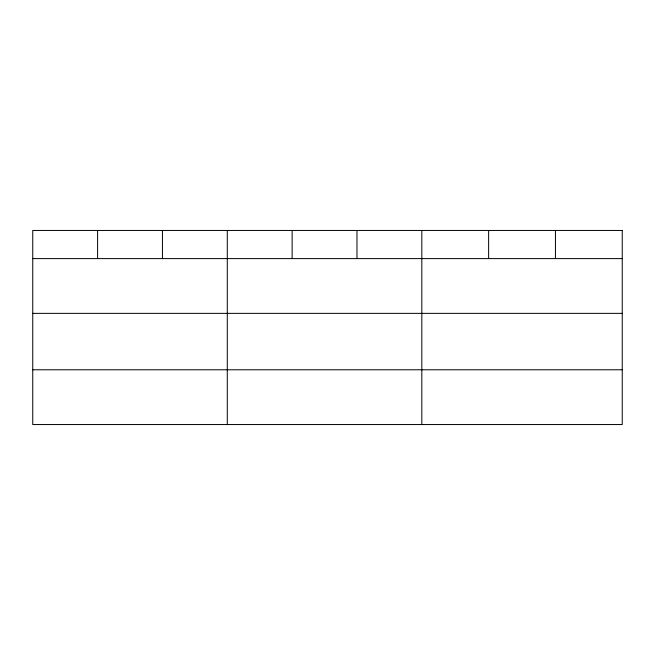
<?xml version="1.0" encoding="UTF-8"?>
<svg xmlns="http://www.w3.org/2000/svg" width="655" height="655" viewBox="0 0 655 655"><rect width="100%" height="100%" fill="white"/><g stroke="black" fill="none" stroke-linecap="round" stroke-linejoin="round"><path stroke-width="0.98" d="M32.75 258.602L622.25 258.602M32.75 313.36L622.25 313.36M32.75 369.78L622.25 369.78M555.44 230.454L555.44 258.602M488.63 230.454L488.63 258.602M421.82 230.454L421.82 424.546M356.975 230.454L356.975 258.602M292.13 230.454L292.13 258.602M227.285 230.454L227.285 424.546M162.44 230.454L162.44 258.602M97.595 230.454L97.595 258.602M622.25 230.454L32.75 230.454L32.75 424.546L622.25 424.546L622.25 230.454"/></g></svg>
